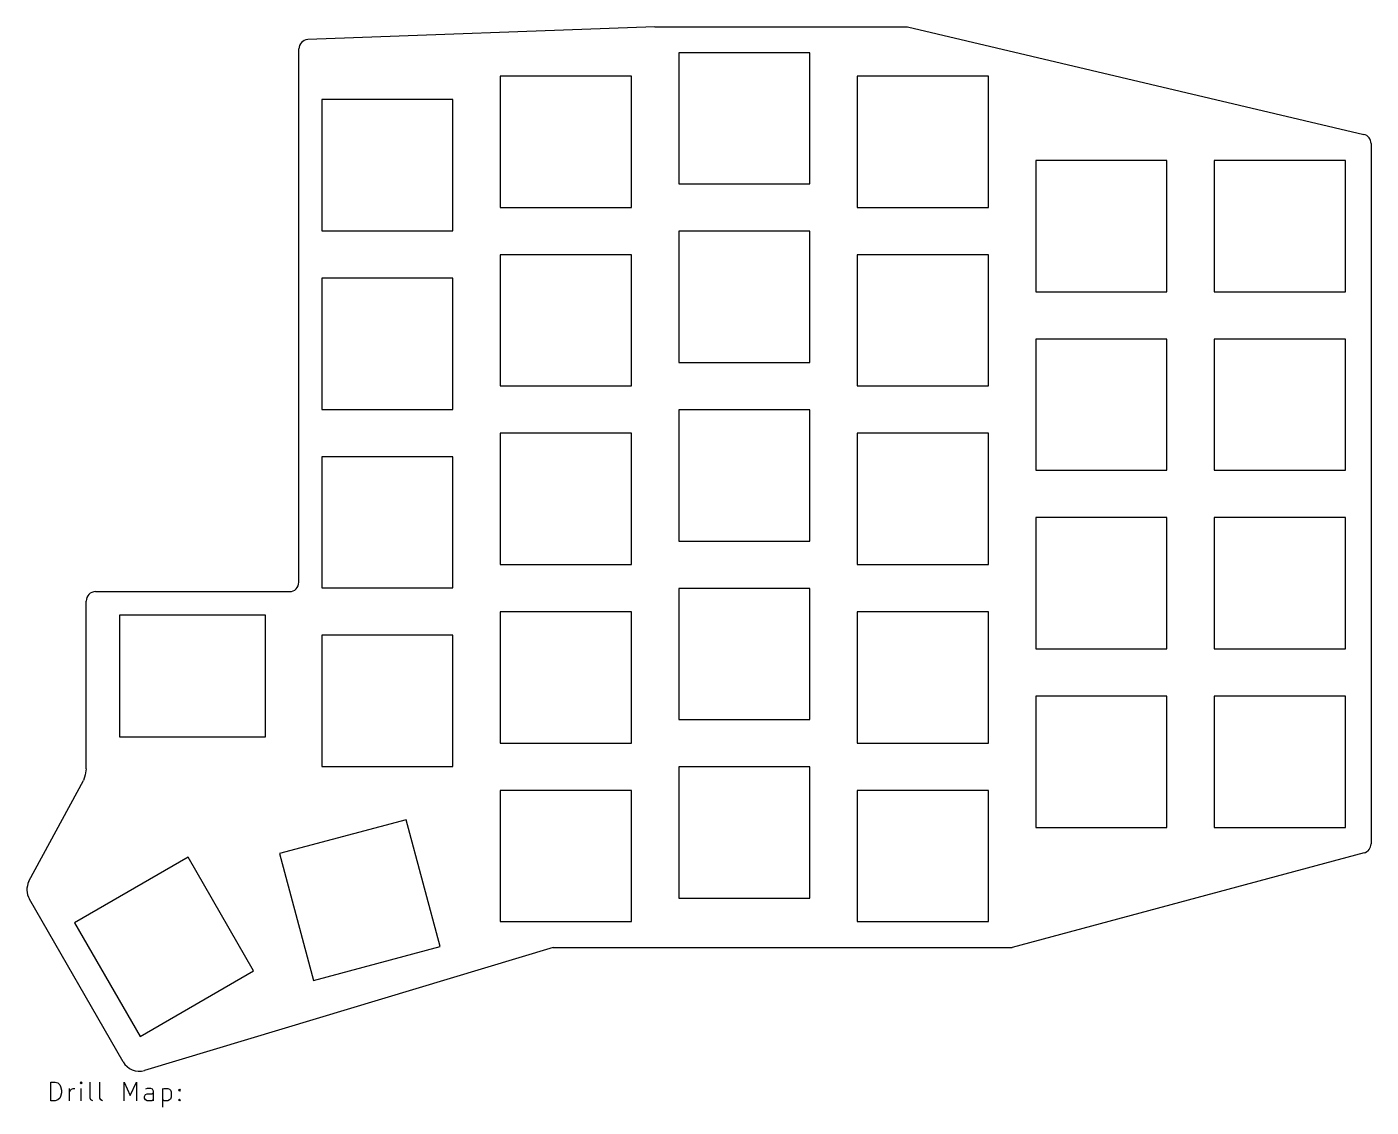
# Model space of a CAD drawing. Extents: x 82 to 226, y -150 to -35.
import ezdxf

# ---------------------------------------------------------------- set-up
doc = ezdxf.new("R2010")
doc.units = 0
doc.layers.add('BLACK', color=7, linetype='CONTINUOUS')

msp = doc.modelspace()

# ---------------------------------------------------------------- linework, layer by layer
at = {"layer": 'BLACK', "linetype": 'CONTINUOUS'}
for p, q in [((149.0972, -35.2496), (112.05424, -36.604523)), ((149.0972, -35.2496), (176.0472, -35.2496)), ((176.0472, -35.2496), (224.757209, -46.721953)), ((111.0972, -94.4986), (111.0972, -37.6036)), ((151.65, -38), (151.65, -52)), ((165.65, -38), (151.65, -38)), ((165.65, -52), (165.65, -38)), ((132.6, -40.5), (132.6, -54.5)), ((146.6, -40.5), (132.6, -40.5)), ((146.6, -54.5), (146.6, -40.5)), ((184.7, -40.5), (170.7, -40.5)), ((170.7, -40.5), (170.7, -54.5)), ((184.7, -54.5), (184.7, -40.5)), ((113.55, -43), (113.55, -57)), ((127.55, -43), (113.55, -43)), ((127.55, -57), (127.55, -43)), ((225.55, -47.70025), (225.55, -122.40775)), ((189.75, -49.5), (189.75, -63.5)), ((203.75, -49.5), (189.75, -49.5)), ((203.75, -63.5), (203.75, -49.5)), ((222.8, -49.5), (208.8, -49.5)), ((208.8, -49.5), (208.8, -63.5)), ((222.8, -63.5), (222.8, -49.5)), ((151.65, -52), (165.65, -52)), ((132.6, -54.5), (146.6, -54.5)), ((170.7, -54.5), (184.7, -54.5)), ((113.55, -57), (127.55, -57)), ((165.65, -57.05), (151.65, -57.05)), ((151.65, -57.05), (151.65, -71.05)), ((165.65, -71.05), (165.65, -57.05)), ((132.6, -59.55), (132.6, -73.55)), ((146.6, -59.55), (132.6, -59.55)), ((146.6, -73.55), (146.6, -59.55)), ((184.7, -59.55), (170.7, -59.55)), ((170.7, -59.55), (170.7, -73.55)), ((184.7, -73.55), (184.7, -59.55)), ((113.55, -62.05), (113.55, -76.05)), ((127.55, -62.05), (113.55, -62.05)), ((127.55, -76.05), (127.55, -62.05)), ((189.75, -63.5), (203.75, -63.5)), ((208.8, -63.5), (222.8, -63.5)), ((203.75, -68.55), (189.75, -68.55)), ((189.75, -68.55), (189.75, -82.55)), ((203.75, -82.55), (203.75, -68.55)), ((208.8, -68.55), (208.8, -82.55)), ((222.8, -68.55), (208.8, -68.55)), ((222.8, -82.55), (222.8, -68.55)), ((151.65, -71.05), (165.65, -71.05)), ((132.6, -73.55), (146.6, -73.55)), ((170.7, -73.55), (184.7, -73.55)), ((113.55, -76.05), (127.55, -76.05)), ((165.65, -76.1), (151.65, -76.1)), ((151.65, -76.1), (151.65, -90.1)), ((165.65, -90.1), (165.65, -76.1)), ((146.6, -78.6), (132.6, -78.6)), ((132.6, -78.6), (132.6, -92.6)), ((146.6, -92.6), (146.6, -78.6)), ((170.7, -78.6), (170.7, -92.6)), ((184.7, -78.6), (170.7, -78.6)), ((184.7, -92.6), (184.7, -78.6)), ((113.55, -81.1), (113.55, -95.1)), ((127.55, -81.1), (113.55, -81.1)), ((127.55, -95.1), (127.55, -81.1)), ((189.75, -82.55), (203.75, -82.55)), ((208.8, -82.55), (222.8, -82.55)), ((189.75, -87.6), (189.75, -101.6)), ((203.75, -87.6), (189.75, -87.6)), ((203.75, -101.6), (203.75, -87.6)), ((208.8, -87.6), (208.8, -101.6)), ((222.8, -87.6), (208.8, -87.6)), ((222.8, -101.6), (222.8, -87.6)), ((151.65, -90.1), (165.65, -90.1)), ((132.6, -92.6), (146.6, -92.6)), ((170.7, -92.6), (184.7, -92.6)), ((89.4, -95.4986), (110.0972, -95.4986)), ((113.55, -95.1), (127.55, -95.1)), ((151.65, -95.15), (151.65, -109.15)), ((165.65, -95.15), (151.65, -95.15)), ((165.65, -109.15), (165.65, -95.15)), ((88.4, -114.4036), (88.4, -96.4986)), ((91.95, -97.9998), (91.95, -110.9998)), ((107.55, -97.9998), (91.95, -97.9998)), ((107.55, -110.9998), (107.55, -97.9998)), ((132.6, -97.65), (132.6, -111.65)), ((146.6, -97.65), (132.6, -97.65)), ((146.6, -111.65), (146.6, -97.65)), ((170.7, -97.65), (170.7, -111.65)), ((184.7, -97.65), (170.7, -97.65)), ((184.7, -111.65), (184.7, -97.65)), ((113.55, -100.15), (113.55, -114.15)), ((127.55, -100.15), (113.55, -100.15)), ((127.55, -114.15), (127.55, -100.15)), ((189.75, -101.6), (203.75, -101.6)), ((208.8, -101.6), (222.8, -101.6)), ((203.75, -106.65), (189.75, -106.65)), ((189.75, -106.65), (189.75, -120.65)), ((203.75, -120.65), (203.75, -106.65)), ((208.8, -106.65), (208.8, -120.65)), ((222.8, -106.65), (208.8, -106.65)), ((222.8, -120.65), (222.8, -106.65)), ((151.65, -109.15), (165.65, -109.15)), ((91.95, -110.9998), (107.55, -110.9998)), ((132.6, -111.65), (146.6, -111.65)), ((170.7, -111.65), (184.7, -111.65)), ((88.4, -114.4036), (88.2972, -115.0536)), ((113.55, -114.15), (127.55, -114.15)), ((165.65, -114.2), (151.65, -114.2)), ((151.65, -114.2), (151.65, -128.2)), ((165.65, -128.2), (165.65, -114.2)), ((82.290056, -126.397917), (88.0972, -115.6536)), ((88.2972, -115.0536), (88.0972, -115.6536)), ((132.6, -116.7), (132.6, -130.7)), ((146.6, -116.7), (132.6, -116.7)), ((146.6, -130.7), (146.6, -116.7)), ((170.7, -116.7), (170.7, -130.7)), ((184.7, -116.7), (170.7, -116.7)), ((184.7, -130.7), (184.7, -116.7)), ((122.549747, -119.826786), (109.026786, -123.450253)), ((126.173214, -133.349747), (122.549747, -119.826786)), ((189.75, -120.65), (203.75, -120.65)), ((208.8, -120.65), (222.8, -120.65)), ((224.80938, -123.373525), (187.225, -133.45025)), ((99.272178, -123.837822), (87.147822, -130.837822)), ((106.272178, -135.962178), (99.272178, -123.837822)), ((109.026786, -123.450253), (112.650253, -136.973214)), ((92.331436, -145.655171), (82.341192, -128.315644)), ((151.65, -128.2), (165.65, -128.2)), ((87.147822, -130.837822), (94.147822, -142.962178)), ((132.6, -130.7), (146.6, -130.7)), ((170.7, -130.7), (184.7, -130.7)), ((112.650253, -136.973214), (126.173214, -133.349747)), ((138.251328, -133.45), (94.62, -146.58)), ((138.251328, -133.45), (187.225, -133.45)), ((94.147822, -142.962178), (106.272178, -135.962178)), ((84.627839, -149.823234), (84.627839, -147.823234)), ((84.627839, -147.823234), (85.104029, -147.823234)), ((85.104029, -147.823234), (85.389744, -147.918472)), ((85.389744, -147.918472), (85.58022, -148.108948)), ((85.58022, -148.108948), (85.675458, -148.299424)), ((85.675458, -148.299424), (85.770696, -148.680376)), ((85.770696, -148.966091), (85.675458, -149.347043)), ((85.770696, -148.680376), (85.770696, -148.966091)), ((86.627839, -149.823234), (86.627839, -148.4899)), ((86.627839, -148.870853), (86.723077, -148.680376)), ((86.723077, -148.680376), (86.818315, -148.585138)), ((86.818315, -148.585138), (87.008791, -148.4899)), ((87.008791, -148.4899), (87.199268, -148.4899)), ((87.865934, -147.823234), (87.770696, -147.918472)), ((87.770696, -147.918472), (87.865934, -148.01371)), ((87.961172, -147.918472), (87.865934, -147.823234)), ((87.865934, -147.823234), (87.865934, -148.01371)), ((87.865934, -148.01371), (87.961172, -147.918472)), ((87.865934, -149.823234), (87.865934, -148.4899)), ((88.818315, -149.537519), (88.818315, -147.823234)), ((89.865934, -149.537519), (89.865934, -147.823234)), ((92.437363, -149.823234), (92.437363, -147.823234)), ((92.437363, -147.823234), (93.10403, -149.251805)), ((93.10403, -149.251805), (93.770696, -147.823234)), ((93.770696, -147.823234), (93.770696, -149.823234)), ((94.627839, -149.347043), (94.723077, -149.156567)), ((94.913553, -148.4899), (94.723077, -148.585138)), ((94.723077, -149.156567), (94.913553, -149.061329)), ((95.294506, -148.4899), (94.913553, -148.4899)), ((94.913553, -149.061329), (95.389744, -149.061329)), ((95.484982, -148.585138), (95.294506, -148.4899)), ((95.389744, -149.061329), (95.58022, -148.966091)), ((95.58022, -148.775615), (95.484982, -148.585138)), ((95.58022, -149.823234), (95.58022, -148.775615)), ((96.532601, -148.4899), (96.532601, -150.4899)), ((96.532601, -148.585138), (96.723077, -148.4899)), ((96.723077, -148.4899), (97.10403, -148.4899)), ((97.10403, -148.4899), (97.294506, -148.585138)), ((97.294506, -148.585138), (97.389744, -148.680376)), ((97.389744, -148.680376), (97.484982, -148.870853)), ((97.484982, -148.870853), (97.484982, -149.442281)), ((98.246887, -148.680376), (98.342125, -148.585138)), ((98.342125, -148.775615), (98.246887, -148.680376)), ((98.342125, -148.585138), (98.437363, -148.680376)), ((98.342125, -148.585138), (98.342125, -148.775615)), ((98.437363, -148.680376), (98.342125, -148.775615)), ((85.104029, -149.823234), (84.627839, -149.823234)), ((85.389744, -149.727996), (85.104029, -149.823234)), ((85.58022, -149.537519), (85.389744, -149.727996)), ((85.675458, -149.347043), (85.58022, -149.537519)), ((88.913553, -149.727996), (88.818315, -149.537519)), ((89.104029, -149.823234), (88.913553, -149.727996)), ((89.961172, -149.727996), (89.865934, -149.537519)), ((90.151648, -149.823234), (89.961172, -149.727996)), ((94.627839, -149.537519), (94.627839, -149.347043)), ((94.723077, -149.727996), (94.627839, -149.537519)), ((94.913553, -149.823234), (94.723077, -149.727996)), ((95.389744, -149.823234), (94.913553, -149.823234)), ((95.58022, -149.727996), (95.389744, -149.823234)), ((96.723077, -149.823234), (96.532601, -149.727996)), ((97.10403, -149.823234), (96.723077, -149.823234)), ((97.294506, -149.727996), (97.10403, -149.823234)), ((97.389744, -149.632757), (97.294506, -149.727996)), ((97.484982, -149.442281), (97.389744, -149.632757)), ((98.246887, -149.727996), (98.342125, -149.632757)), ((98.342125, -149.823234), (98.246887, -149.727996)), ((98.342125, -149.632757), (98.437363, -149.727996)), ((98.342125, -149.632757), (98.342125, -149.823234)), ((98.437363, -149.727996), (98.342125, -149.823234))]:
    msp.add_line(p, q, dxfattribs=at)
at = {"layer": 'BLACK'}
for centre, radius, start, end in [((112.0975, -37.6039), 1.0003, 92.47861322, 179.98281642), ((224.5496, -47.7006), 1.000426, 0.0200455, 78.02290325), ((110.0972, -94.4986), 1, -90, 0), ((89.4, -96.4986), 1, 90, 180), ((224.5504, -122.408), 0.9996, -74.98514312, 0.01432968), ((84.0707, -127.31), 2.000629, -207.12247157, -149.82360568), ((94.0655, -144.6582), 2.000196, -150.10397372, -73.90547865)]:
    msp.add_arc(centre, radius, start, end, dxfattribs=at)

doc.saveas('drawing.dxf')
